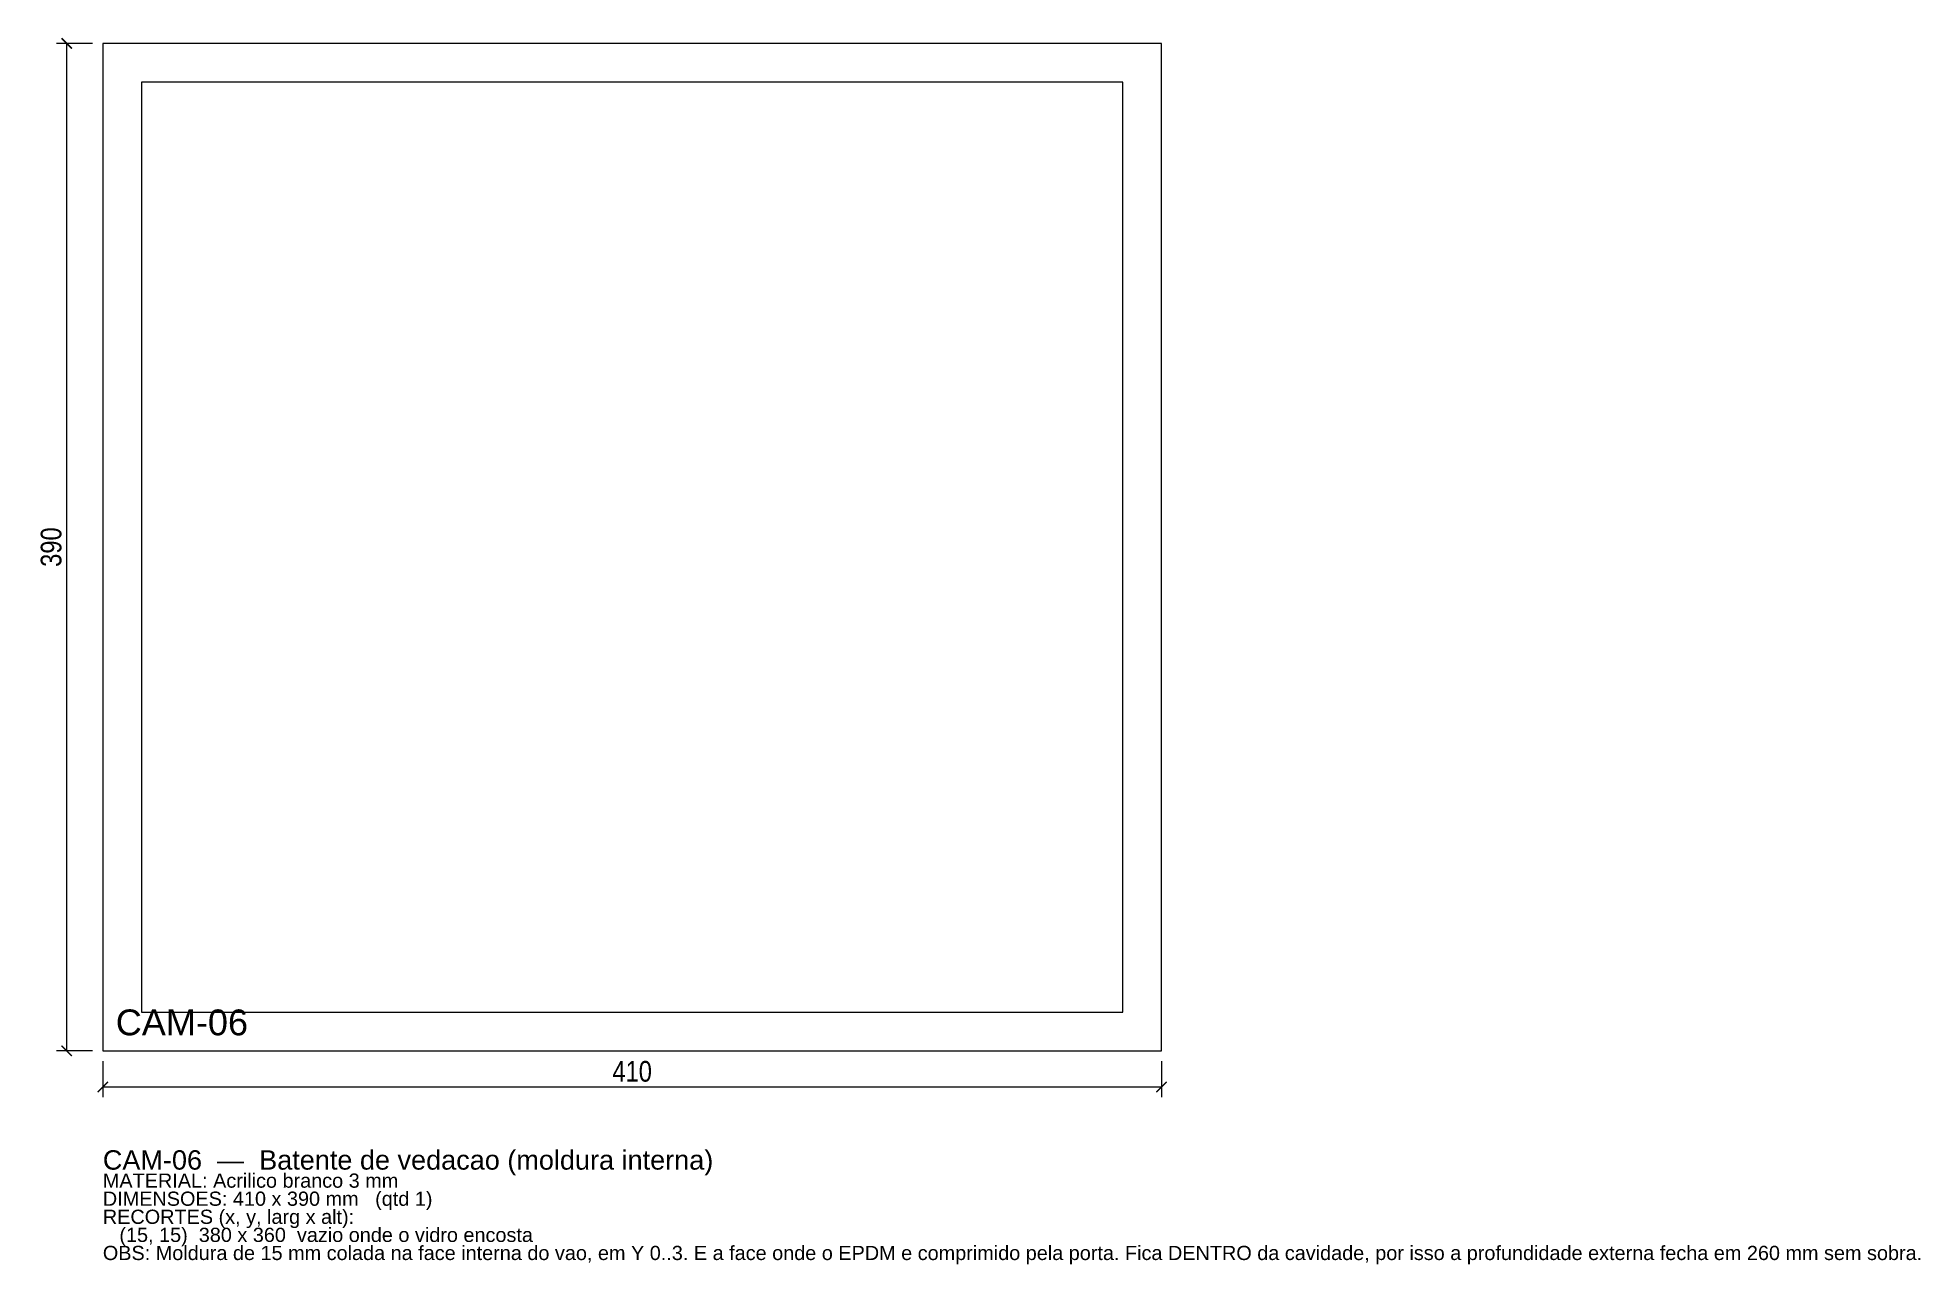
# Model space of a CAD drawing. Header units: millimetres. Extents: x -25 to 704, y -83 to 392.
import ezdxf

# ---------------------------------------------------------------- set-up
doc = ezdxf.new("R2010")
doc.units = ezdxf.units.MM
for name, color, linetype in [('CORTE', 1, 'Continuous'), ('COTA', 4, 'Continuous'), ('GRAVACAO', 3, 'Continuous'), ('TEXTO', 7, 'Continuous')]:
    doc.layers.add(name, color=color, linetype=linetype)
doc.styles.add('ARIAL', font='arial.ttf')
doc.styles.add('OpenSansCondensed-Light', font='OpenSansCondensed-Light.ttf')
doc.dimstyles.new('EZDXF', dxfattribs={"dimtxt": 8, "dimasz": 4, "dimexe": 4, "dimexo": 4, "dimgap": 2, "dimtad": 1, "dimdec": 0, "dimdsep": 46, "dimtxsty": 'OpenSansCondensed-Light', "dimblk": 'ARCHTICK', "dimcen": 2.5, "dimclrd": 4, "dimclre": 4, "dimclrt": 4, "dimazin": 3, "dimtfac": 0.5, "dimtmove": 2, "dimatfit": 3})

# ---------------------------------------------------------------- blocks, each defined once
blk = doc.blocks.new('_ARCHTICK')
at = {"color": 0, "linetype": 'BYBLOCK', "const_width": 0.15}
blk.add_lwpolyline([(-0.5, -0.5), (0.5, 0.5)], dxfattribs=at)

msp = doc.modelspace()

# ---------------------------------------------------------------- linework, layer by layer
at = {"layer": 'CORTE'}
for points in [[(0, 0), (410, 0), (410, 390), (0, 390)], [(15, 15), (395, 15), (395, 375), (15, 375)]]:
    msp.add_lwpolyline(points, close=True, dxfattribs=at)

# ---------------------------------------------------------------- texts
at = {"layer": 'GRAVACAO', "style": 'ARIAL'}
msp.add_text('CAM-06', height=10, dxfattribs=at).set_placement((5, 6))
at = {"layer": 'TEXTO', "style": 'ARIAL'}
for s, height, p in [('CAM-06  —  Batente de vedacao (moldura interna)', 7.5, (0, -46)), ('MATERIAL: Acrilico branco 3 mm', 5.5, (0, -53)), ('DIMENSOES: 410 x 390 mm   (qtd 1)', 5.5, (0, -60)), ('RECORTES (x, y, larg x alt):', 5.5, (0, -67)), ('   (15, 15)  380 x 360  vazio onde o vidro encosta', 5.5, (0, -74)), ('OBS: Moldura de 15 mm colada na face interna do vao, em Y 0..3. E a face onde o EPDM e comprimido pela porta. Fica DENTRO da cavidade, por isso a profundidade externa fecha em 260 mm sem sobra.', 5.5, (0, -81))]:
    msp.add_text(s, height=height, dxfattribs=at).set_placement(p)

# ---------------------------------------------------------------- dimensions: what is measured, and where the dimension line sits
at = {"layer": 'COTA'}
msp.add_linear_dim(base=(-14, 0), p1=(0, 0), p2=(0, 390), angle=90, dimstyle='EZDXF', dxfattribs=at).render()
msp.add_linear_dim(base=(0, -14), p1=(0, 0), p2=(410, 0), dimstyle='EZDXF', dxfattribs=at).render()

doc.saveas('drawing.dxf')
